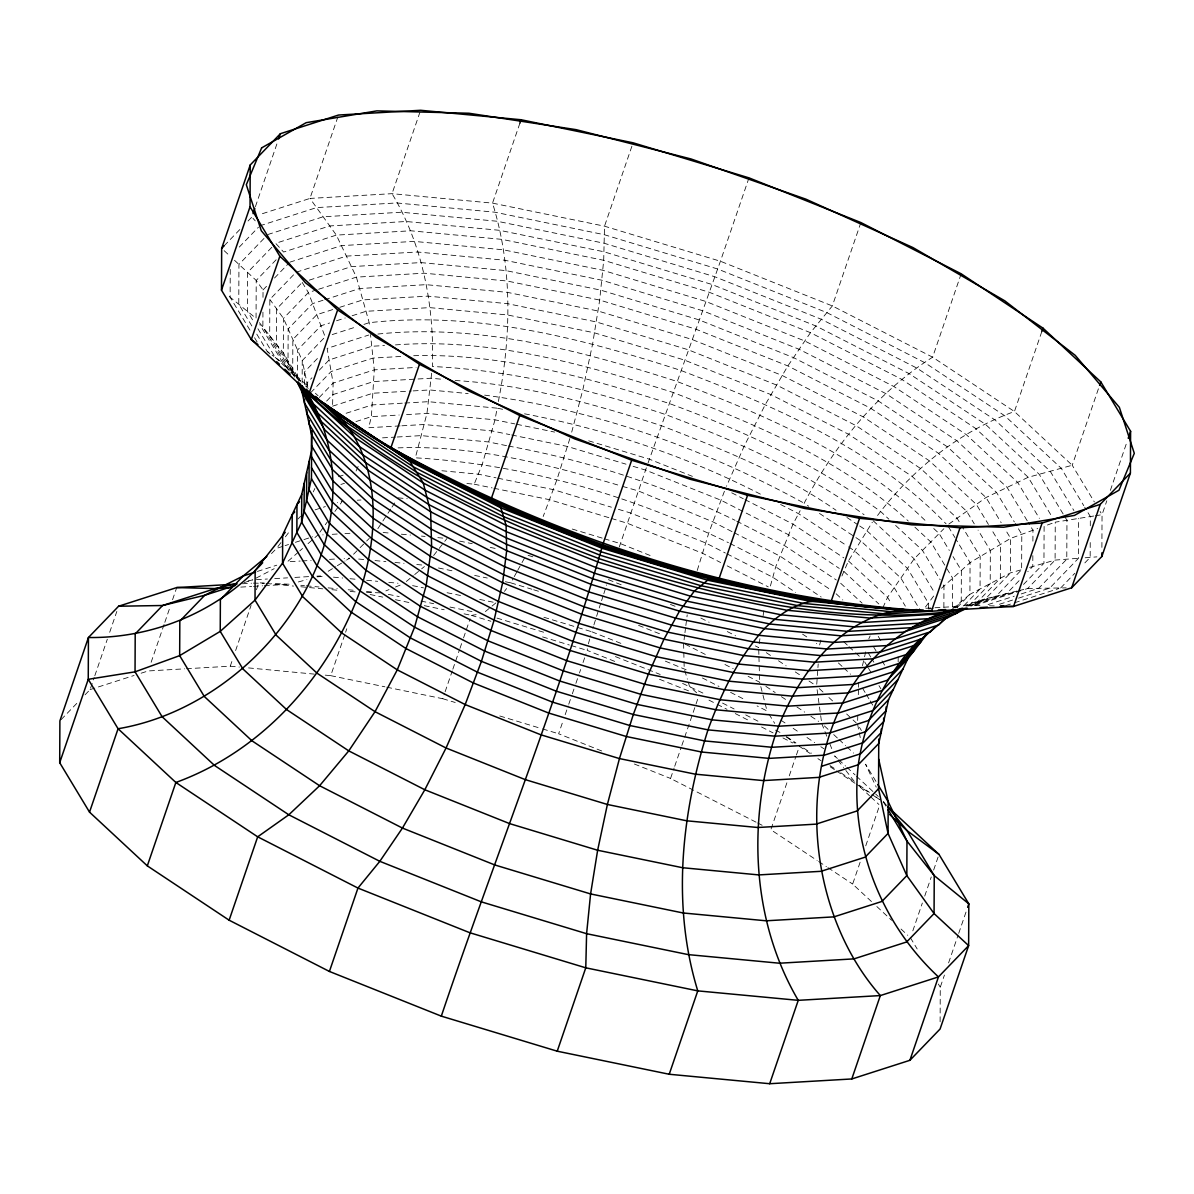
<?xml version="1.0" encoding="UTF-8"?>
<svg xmlns="http://www.w3.org/2000/svg" width="1194" height="1194" viewBox="0 0 1194 1194"><rect width="100%" height="100%" fill="white"/><g stroke="black" fill="none" stroke-linecap="round" stroke-linejoin="round"><path stroke-width="0.75" stroke-dasharray="5 3.75" d="M230.248 269.381L230.129 297.216L250.8 331.499M262.934 312.171L262.874 327.007L289.321 370.871M262.993 297.351L263.038 289.933L256.217 280.441L234.009 259.829M1027.198 520.733L1007.094 487.406L957.006 440.84L886.082 393.736L799.159 349.305L702.162 310.574L601.701 280.187L504.614 260.202L417.527 251.994L346.379 256.113L296.008 272.292L269.844 299.41L269.68 335.633L295.53 378.498M297.425 378.841L297.545 350.036L320.947 325.768L329.619 322.992M302.142 382.961L302.246 360.588L283.471 318.38L269.844 299.41M304.56 384.587L304.619 371.752L318.38 357.484M306.977 386.513L306.992 382.916L311.918 377.811M898.157 661.849L898.186 656.581M928.365 608.582L928.395 603.104L907.5 568.463L867.023 530.837L859.277 525.688M940.111 1021.751L940.26 987.229L944.424 975.065M943.872 607.313L943.961 586.045L941.17 581.403M952.543 607.074L952.663 578.239L946.006 567.195M966.23 605.761L996.094 596.164L1021.631 569.687L1021.795 534.315L1015.243 523.465M1032.84 555.613L1032.78 566.478L1027.795 571.657M1032.9 541.136L1032.944 530.255L1028.153 522.33M1093.689 516.032L1055.257 522.166L1055.093 560.09L1027.706 588.493L1022.422 590.179M1018.512 598.149L1049.69 588.135L1078.48 558.285L1078.66 518.435M1090.226 542.539L1090.167 557.389L1082.48 565.359M1090.301 525.838L1090.346 516.569L1084.704 507.211M1101.898 547.404L1102.047 514.689L1106.808 500.793M332.619 404.527L333.126 383.08L327.126 348.409L368.752 335.036M857.65 720.46L857.799 714.937M858.322 694.669L858.456 689.132M858.501 687.296L858.65 681.774M816.756 684.252L817.815 669.446M817.935 667.595L818.203 663.894M431.646 373.2L426.959 413.408L415.333 457.824C524.032 464.227 630.701 495.271 728.43 542.673M684.058 639.79L684.729 634.447M684.953 632.671L685.625 627.328M685.849 625.552L687.207 614.865M759.906 638.745L758.683 647.611L755.369 645.924M763.115 615.686L763.861 610.358M614.731 661.386L587.194 650.387L587.881 645.596M502.614 409.288L497.137 408.169L495.003 419.825L482.316 464.138L474.197 484.197L465.078 483.346M498.361 401.497C511.301 336.201 512.554 267.157 492.525 203.129L519.883 123.221M862.456 665.685L863.725 660.327M864.56 656.745L866.247 649.611M820.86 640.103L819.517 645.387L816.427 643.342M571.702 432.153L582.896 389.528L592.657 343.753L599.687 300.067L603.701 260.307L604.522 226.188L633.074 142.802M770.399 585.97L775.712 566.837L793.01 524.136L800.174 510.689M588.373 643.864L590.806 635.208M697.251 570.448L708.863 532.673L724.534 490.973M620.88 643.372L591.776 631.76L593.373 626.611M593.911 624.895L596.045 618.029M596.582 616.313L600.985 602.448M569.851 438.571L556.986 479.51L543.18 516.509M601.567 600.701L603.268 595.433M603.836 593.687L606.686 584.911M619.268 547.046L646.641 466.973M85.043 694.818L90.072 689.61L94.222 677.446M94.819 675.714L107.311 639.238M109.699 632.283L116.833 611.432M255.412 206.652L277.426 142.385M151.145 662.267L164.235 624.044M164.832 622.313L170.19 606.671M172.563 599.716L176.727 587.567M337.917 116.773L309.962 198.428L258.889 214.816M186.488 668.73L230.263 666.192L232.651 659.237M235.621 650.551L251.083 605.388M256.441 589.761L258.814 582.806L264.292 583.06M420.004 112.012L392.05 193.667C423.004 245.531 434.362 306.634 432.422 366.498C511.972 370.364 589.687 389.229 664.998 414.363C734.728 440.422 803.637 470.615 864.068 514.718M325.261 675.147L330.738 675.67L345.006 633.969M345.603 632.238L346.797 628.76M386.737 687.192L442.735 698.714L444.526 693.505M445.123 691.759L452.257 670.924M452.854 669.177L459.392 650.073M459.988 648.327L462.959 639.641M463.556 637.909L470.093 618.805M601.686 750.966L558.643 733.773L562.807 721.609M565.18 714.669L568.165 705.982M568.747 704.236L571.732 695.55M572.329 693.818L575.299 685.132M575.896 683.401L578.866 674.714M579.463 672.968L580.642 669.491M583.03 662.551L586 653.864M748.981 177.861L720.43 261.247L647.178 465.421M756.041 822.159L670.55 778.458L674.117 768.04M674.714 766.294L681.252 747.19M681.849 745.459L699.102 695.072M860.874 222.547L832.337 305.933L810.472 332.678L787.861 365.931L765.458 404.244L744.25 446.004L726.474 486.331M786.891 782.816L770.831 829.726L817.144 860.486M789.264 775.861L795.816 756.757M796.413 755.011L799.383 746.325L810.189 753.504M961.17 273.799L932.618 357.185C877.097 392.498 834.427 445.347 804.144 503.226L808.741 506.271M871.471 901.545L852.65 884.067L860.381 861.471M865.74 845.845L879.426 805.89M1041.795 331.619L1014.437 411.527C958.931 431.556 911.649 469.929 876.486 516.898M912.828 930.827L922.335 903.037M924.723 896.097L931.26 876.978M933.648 870.038L938.991 854.397M1098.405 388.811L1072.227 465.257L1094.346 501.943M948.588 962.901L958.11 935.111M958.707 933.365L967.036 909.052M1110.375 490.376L1127.032 441.735M841.934 575.986L848.427 560.941L872.336 522.226M868.784 638.88L870.127 635.909M882.873 607.716L887.56 597.313L914.156 558.852L943.872 528.718M356.081 471.018L359.095 464.332M313.276 491.898L314.828 488.54M505.375 581.747L510.793 582.866L513.375 578.194M514.241 576.627L516.823 571.956M517.689 570.404L521.136 564.165M522.002 562.613L525.45 556.389M377.841 528.703L381.886 522.539M382.901 520.987L386.931 514.823M387.946 513.286L390.975 508.659M391.99 507.107L396.035 500.943M319.843 532.196L324.156 526.27M325.231 524.793L327.38 521.823M334.917 511.45L339.23 505.525M340.305 504.032L342.454 501.077L337.32 502.719M504.465 591.403L506.584 588.552M925.44 607.059L934.29 595.179M280.963 542.598L276.53 548.374L283.396 546.18M285.396 536.822L289.814 531.046M433.631 555.479L438.079 549.822M439.198 548.404L443.646 542.748M444.75 541.33L446.989 538.494M224.188 245.77L240.531 228.815M248.068 220.994L251.844 217.084M239.278 247.083L258.501 227.158M263.978 238.457L238.949 264.411L238.77 304.261L252.038 326.275M271.844 247.277L247.591 272.426L247.412 311.321L254.113 322.425M276.142 259.785L256.217 280.441L256.053 318.38L227.248 294.858M263.038 289.933L266.859 285.963M274.516 278.038L288.53 263.486M300.918 283.739L276.65 308.903L276.501 344.275L297.067 378.364M319.291 370.17L329.126 359.961L371.752 346.275L384.513 345.544M310.649 392.751L331.126 371.528L373.021 358.066L400.751 356.469M319.291 397.423L333.126 383.08L374.289 369.856L416.064 367.439M326.634 401.08L332.842 394.632L373.558 381.558L416.213 379.08M61.148 719.594L77.491 702.654M297.993 519.002L300.56 516.36M271.501 553.598L275.277 549.688M954.976 608.074L961.23 601.597L961.364 570.419L953.021 556.583M957.2 607.492L969.916 594.313L1010.482 572.881L1021.631 569.687M964.051 605.552L980.05 588.955L980.199 556.538L961.901 526.196M968.812 605.776L990.199 583.597L990.348 550.479L978.065 530.121M975.916 603.552L1000.333 578.239L1000.482 544.419L992.139 530.569M1019.079 580.687L1006.632 593.612L968.409 605.88M1023.542 584.433L1043.944 563.284L1044.108 526.211L1055.257 522.166M1060.69 587.955L1074.779 573.329M353.558 554.24L358.797 548.956M360.11 547.628L365.349 542.36M366.648 541.031L369.274 538.39M941.484 588.284L970.065 562.613L1010.631 538.36L1037.72 528.524M298.381 552.121L287.351 561.807L300.172 561.061M299.769 550.912L302.515 548.479M308.037 543.643L313.544 538.793M314.932 537.584L317.694 535.166L323.141 534.852M952.528 608.88L969.916 594.313L970.065 562.613L955.916 539.166M406.318 581.463L413.288 575.717M414.676 574.568L420.258 569.971M421.646 568.822L424.437 566.523M485.361 611.582L490.704 607.179M492.032 606.089L496.047 602.791M948.812 524.121L986.005 497.525L1028.198 477.287L1072.227 465.257L1014.437 411.527L932.618 357.185L832.337 305.933L720.43 261.247L604.522 226.188L492.525 203.129L392.05 193.667L309.962 198.428L336.35 235.114L356.394 277.127L369.215 322.693L369.767 327.753M328.201 571.269L335.842 566.598M337.38 565.658L345.036 561.001M346.558 560.061L349.618 558.195L344.126 558.508M256.038 578.15L274.172 568.687M971.11 605.97L985.557 598.731L1017.169 591.045L970.767 605.955M385.856 590.896L389.065 589.597M395.498 587L400.318 585.06M259.785 225.83L316.559 207.592L396.751 202.95L494.898 212.204L604.313 234.711L717.549 268.963L826.86 312.619L924.828 362.692L1004.766 415.781L1061.227 468.257L1083.764 505.659M267.725 234.561L323.156 216.771L401.453 212.233L497.286 221.263L604.104 243.248L714.669 276.695L821.397 319.305L917.052 368.2L995.095 420.034L1050.213 471.272L1073.913 510.569M289.814 262.173L341.365 245.621L414.199 241.397L503.331 249.8L602.701 270.247L705.535 301.351L804.816 340.991L893.784 386.468L966.379 434.691L1017.646 482.346L1039.377 518.375M309.231 280.157L351.379 266.62L420.855 262.59L505.898 270.605L600.701 290.127L698.788 319.798L793.503 357.618L878.381 401.005L947.633 447.004L996.557 492.465L1014.318 521.912M316.962 289.784L308.395 292.545L283.471 318.38L283.306 352.902L294.276 375.871M318.679 289.232L356.394 277.127L424.198 273.202L507.181 281.023L599.687 300.067L695.43 329.022L787.861 365.931L870.68 408.273L938.275 453.153L986.005 497.525L1001.154 522.659M323.022 300.261L312.574 303.619L288.157 328.932L288.008 362.752L299.142 381.214M324.768 299.709L359.603 288.515L426.019 284.665L507.316 292.336L597.94 310.977L691.714 339.35L782.264 375.513L863.396 416.99L929.604 460.959L976.364 504.42L988.423 524.42M332.708 309.574L316.768 314.694L292.858 339.484L292.709 372.588L294.59 375.722M339.783 307.306L362.812 299.918L427.84 296.142L507.435 303.649L596.179 321.902L687.998 349.693L776.667 385.08L856.113 425.691L920.932 468.749L966.722 511.316L974.274 523.853M336.544 320.768L345.215 317.977M352.14 315.753L366.006 311.306L429.661 307.619L507.569 314.962L594.418 332.827L684.296 360.021L771.055 394.662L848.83 434.407L912.276 476.555L957.081 518.211L960.931 524.599M332.186 334.589L356.872 326.663M363.931 324.395L369.215 322.693C475.167 310.783 580.523 337.977 680.58 370.349C776.204 406.736 873.889 449.063 946.111 523.867M332.574 406.169L372.827 393.244L411.348 391.02M346.141 413.273L372.095 404.93L402.93 403.154M355.976 421.572L371.379 416.631L399.169 415.019M338.395 476.69L343.693 474.988M340.887 484.451L344.439 483.316M315.082 509.868L325.35 506.569M285.097 545.628L288.53 544.524M295.396 542.315L302.246 540.121M303.963 539.569L312.544 536.807M257.382 571.433L276.769 565.195M244.173 582.612L252.74 579.866L245.621 581.523M90.072 689.61L134.086 675.476M141.131 673.207L148.175 670.953L184.667 668.834M963.259 605.88L985.557 598.731L1010.482 572.881L1010.631 538.36L1005.9 530.509M965.871 605.955L974.961 605.433L1020.661 590.746M988.095 604.552L1014.273 596.149M1021.243 593.911L1038.69 588.314L1066.779 559.195L1066.958 520.3L1064.093 515.539M999.453 604.268L1016.781 598.701M1005.691 605.612L1012.781 603.343M1014.557 602.761L1058.914 588.523M1029.601 567.404L1055.093 560.09L1078.48 558.285M298.366 581.941L306.903 579.627M317.141 576.851L324.231 576.284M1018.915 590.627L1027.706 588.493L1066.182 587.866M1095.361 515.763L1102.047 514.689L1100.122 511.51M464.063 613.835L471.287 615.328L476.167 614.656M1085.152 557.777L1096.853 556.867M377.901 334.051C479.645 323.529 580.597 350.573 676.685 381.349C765.891 415.81 857.949 453.989 926.992 522.271M395.468 344.902C490.047 337.723 583.448 364.14 672.789 392.348C756.041 424.616 841.83 459.75 908.276 521.047M413.691 355.708C500.868 353.245 586.478 377.125 668.894 403.363C743.593 430.795 816.457 464.391 880.814 511.689L888.888 519.181M418.079 378.976L431.049 378.229L444.019 379.438M413.184 390.901L429.691 389.945L468.152 393.572M404.751 403.05L428.333 401.677L497.137 408.169M406.572 414.587L426.959 413.408L495.003 419.825L514.853 423.9M400.065 425.9L368.677 427.721L371.379 416.631L374.289 369.856L370.483 334.484M401.9 425.795L424.049 424.512L491.824 430.9L509.808 434.601M382.543 437.855L395.408 437.108M397.244 437.004L421.154 435.616L488.659 441.974L506.569 445.661M398.095 447.884C473.824 444.855 548.568 464.481 620.656 485.839M357.29 500.211L360.991 500.002M332.216 534.315L337.678 534.002M344.947 533.584L350.394 533.27M302.007 560.956L311.156 560.419M329.469 559.359L334.977 559.046M256.411 579.657L267.411 579.015M274.739 578.583L287.56 577.851M294.888 577.418L309.544 576.568M316.888 576.15L320.544 575.941M242.397 583.762L251.516 583.224M253.337 583.12L264.292 583.329M240.785 587.105L251.68 586.463M253.501 586.358L262.59 585.836M264.396 585.732L289.843 584.254L271.59 583.403M925.887 608.268L933.156 607.85M934.977 607.746L958.603 606.373M928.216 608.94L933.678 608.627M953.678 607.477L957.319 607.253M974.961 605.433L983.005 605.642M989.438 605.806L994.259 605.925M366.528 592.463L381.035 592.851M455.138 380.498C525.673 384.647 594.105 404.079 661.073 425.557C721.474 448.959 782.563 473.108 836.039 510.256M484.63 395.124C596.731 410.124 705.147 448.884 804.144 503.226M441.914 470.749L478.257 474.167L496.107 477.839M398.05 497.853L407.244 498.719M383.125 532.479L390.423 533.166M401.363 534.196L410.497 535.061M421.437 536.091L425.094 536.434M437.855 537.643L443.332 538.151M358.693 559.046L364.14 559.568M375.02 560.583L385.916 561.613M394.99 562.464L404.065 563.329M416.766 564.523L422.198 565.031M333.454 577.15L342.678 578.015M350.051 578.717L357.424 579.403M366.648 580.284L377.707 581.329M388.781 582.359L398.005 583.239M300.784 585.284L304.44 585.627M306.261 585.806L319.022 587M328.141 587.866L337.26 588.732M348.2 589.761L355.499 590.448M366.439 591.478L373.737 592.164M266.128 583.493L293.53 586.075M300.828 586.761L322.753 588.836M331.887 589.687L339.186 590.388M350.155 591.418L357.454 592.105M230.263 666.192L239.397 667.058M248.531 667.909L314.291 674.117M524.539 413.811C607.134 429.452 687.908 456.645 762.608 495.286M516.659 424.273L554.583 432.079M511.614 434.974L567.374 446.452L626.014 464.182M508.36 446.034C586.776 460.347 663.446 485.316 735.056 520.285M497.898 478.212L553.225 489.6L611.403 507.196M474.197 484.197L492.122 487.883M493.913 488.256L549.464 499.689L609.641 517.897M459.6 541.091L472.227 543.688M490.256 547.404L497.465 548.882M438.482 567.986L452.944 570.956M474.645 575.418L487.286 578.03M412.602 585.627L423.482 587.866M447.063 592.717L463.391 596.075M479.719 599.433L494.226 602.418M388.289 594.343L399.184 596.582M420.96 601.075L433.676 603.686M450.004 607.045L475.421 612.283M370.125 594.508L382.767 597.104M395.423 599.716L409.87 602.686M424.318 605.656L444.198 609.746M330.738 675.67L384.931 686.819M622.432 486.346L638.372 490.943L712.922 521.853L732.564 531.897M588.672 440.825L649.327 459.168L692.386 476.361M633.118 466.332L645.566 470.093L721.042 500.241L788.697 534.822L839.278 568.419M618.447 509.331L630.79 513.062L705.699 542.971L725.34 553.016M611.403 518.435L627.328 523.256L702.52 553.27L720.609 562.508M572.254 529.046L602.582 538.225M604.358 538.763L620.417 543.613L653.133 556.688M528.091 555.359L533.449 556.986M510.793 582.866L531.897 589.239M533.658 589.776L540.688 591.911M543.912 617.268L575.821 626.925M577.597 627.462L591.776 631.76M496.943 618.089L546.867 633.193M471.287 615.328L490.898 621.253M542.613 636.909L569.359 644.999M571.15 645.536L587.194 650.387M442.735 698.714L455.227 702.49M499.793 715.982L540.807 728.385M542.598 728.922L558.643 733.773M608.403 579.657L622.178 585.164M670.431 604.418L675.595 606.492M638.551 625.372L662.804 635.059M665.371 661.148L687.52 670.356M615.417 656.596L660.178 674.461M682.565 683.401L704.341 693.759M659.506 679.267L688.774 690.953M634.387 764.026L670.55 778.458M780.592 504.495L798.577 513.689L847.053 545.882M731.728 492.823L743.325 498.749M744.981 499.585L793.01 524.136L843.815 557.882M736.698 521.136L784.368 545.494L836.293 579.971M734.206 532.733L780.04 556.165L831.755 590.523M730.056 543.509L775.712 566.837L821.173 597.03M726.967 553.852L772.816 577.284L795.637 592.433M727.176 565.866L768.264 586.881M700.863 618.059L709.132 622.283M727.295 631.566L735.549 635.79M685.252 644.193L706.758 655.193M724.937 664.491L733.206 668.715M748.101 676.326L759.668 682.237L767.041 710.997L757.1 705.923M702.43 677.983L718.997 686.446M730.594 692.371L745.504 699.997M722.549 703.072L734.131 708.982M745.713 714.907L760.608 722.519M775.503 730.131L780.458 732.668M708.967 700.117L715.534 703.475M717.176 704.311L727.042 709.355M735.265 713.564L750.056 721.116M761.563 726.997L773.07 732.892M782.936 737.922L792.801 742.966M757.683 822.994L762.608 825.517M846.889 517.465L857.725 524.659M819.457 513.405L860.829 540.867L900.858 578.09L920.574 610.776M848.561 546.882L854.62 550.912L894.202 587.702L905.351 606.179M802.577 634.148L807.204 637.208M766.309 652.67L770.876 655.715M778.503 660.775L786.13 665.834M795.279 671.923L801.383 675.968M809.01 681.028L815.099 685.087M765.876 686.356L775.19 692.55M781.398 696.669L787.607 700.788M796.905 706.967L804.666 712.117M810.875 716.251L818.636 721.4M780.861 720.176L787.01 724.265M793.144 728.34L799.293 732.429M806.98 737.519L814.651 742.623M820.8 746.698L823.875 748.742M786.652 736.788L795.935 742.952M803.666 748.086L811.413 753.22M829.979 765.548L834.621 768.637M840.8 772.742L854.725 781.995L844.68 768.936M817.905 758.638L820.994 760.682M830.263 766.832L834.89 769.921M836.427 770.936L854.964 783.249M856.501 784.264L870.396 793.503M871.948 794.517L879.665 799.652L875.321 796.517M818.696 861.501L826.412 866.635M827.949 867.65L852.65 884.067M859.143 785.115L869.441 792.368M786.279 736.877L795.01 743.175M256.785 334.141L267.202 351.424L273.829 356.349M257.934 328.768L275.157 357.334L283.112 363.245L308.664 387.005M696.684 692.848L689.445 686.147L687.878 680.908M933.723 528.524L939.126 533.539L949.32 550.449M914.902 527.196L930.798 541.972L945.066 565.628M895.604 525.435L922.469 550.404L940.23 579.851M873.217 520.793L914.156 558.852L934.305 592.269M848.427 560.941L887.56 597.313L891.411 603.701M843.889 571.478L878.829 603.955M840.68 583.254L862.113 603.164M836.143 593.776L842.8 599.97M843.636 641.656L847.65 645.387M848.994 646.641L854.352 651.611M855.68 652.864L859.695 656.596M838.397 662.954L842.457 666.715M843.8 667.968L850.546 674.237M819.353 688.639L823.457 692.445M828.905 697.505L832.994 701.311M846.65 713.997L856.188 722.877M824.397 725.922L828.382 729.638M833.696 734.579L837.681 738.28M839.009 739.519L845.65 745.683M846.979 746.922L853.62 753.101M837.352 758.429L834.621 755.892L836.86 758.787M838.71 759.683L845.531 766.026M846.889 767.294L855.083 774.906M856.441 776.175L878.262 796.458M860.113 786.995L869.516 795.741M870.874 796.995L878.933 804.502M224.144 250.665L230.308 256.397M876.844 906.544L891.634 920.29M901.037 929.036L907.753 935.29M315.395 393.259L318.082 395.751M275.157 357.334L285.918 367.334M291.291 372.334L300.709 381.08M290.664 372.125L300.112 380.901M305.515 385.916L308.216 388.423M267.202 351.424L269.904 353.931M252.979 218.338L255.247 220.83M883.485 801.652L886.873 805.801M288.291 369.603L283.112 363.245L259.785 324.559M259.456 322.693L283.306 352.902L300.366 381.17M837.979 760.235L843.561 767.488M768.951 714.102L774.712 723.385M302.201 282.411L308.395 292.545L325.141 336.842L302.246 360.588L308.022 387.692M1063.123 513.942L1039.198 474.287L985.423 424.288L909.261 373.707L815.935 325.992L711.773 284.411L603.91 251.77L499.659 230.323L406.154 221.502L329.753 225.935L275.665 243.307L283.62 252.038L336.35 235.114L410.855 230.785L502.047 239.382L603.701 260.307L708.893 292.127L810.472 332.678L901.485 379.214L975.752 428.527L1028.198 477.287L1051.526 515.972M948.379 526.658L954.976 537.598M878.232 636.372L882.038 642.671M873.515 646.73L876.366 651.446M882.038 660.864L884.888 665.565M868.157 652.76L873.859 662.207M864.665 661.909L867.531 666.655M868.486 668.237L871.351 672.983M878.978 685.64L880.888 688.804M862.486 688.147L865.381 692.923M866.337 694.52L869.217 699.311M870.187 700.893L873.068 705.684M859.486 727.325L861.396 730.504M875.948 781.398L865.575 764.205L876.247 787.144M883.306 801.831L886.142 806.547M910.44 937.783L917.171 948.946M938.335 984.035L940.26 987.229M254.561 337.723L258.322 343.962M821.741 723.46L827.158 737.116M829.875 743.937L831.905 749.056M684.729 670.416L687.356 679.147M857.561 724.146L860.844 740.534M817.114 689.654L821.502 721.683M758.727 649.432L758.891 654.894M758.936 656.715L759.145 664.013M759.205 665.834L759.668 682.237M683.595 643.357L683.774 650.581M683.819 652.387L683.983 659.625M684.028 661.431L684.207 668.655"/><path stroke-width="1.5" d="M887.918 806.92L938.991 854.397L968.812 903.843L968.632 945.633L940.081 1029.019L909.903 1060.302L851.785 1078.958L769.697 1083.719L669.222 1074.257L557.225 1051.198L441.317 1016.139L329.41 971.453L229.129 920.201L147.31 865.859L89.52 812.129L59.7 762.697L59.894 720.907L88.431 637.521L118.609 606.224L176.727 587.567L236.919 584.075M1130.405 473.093L1100.226 504.39L1042.123 523.047L960.021 527.808L931.484 611.194L900.455 609.746L809.263 601.149L707.609 580.224L602.418 548.404L500.853 507.853L409.826 461.332L309.097 393.333L251.307 339.603L221.487 290.157L221.666 248.367L250.218 164.981L280.396 133.698L338.514 115.042L420.601 110.281L521.062 119.743L633.074 142.802L748.981 177.861L860.874 222.547L961.17 273.799L1042.989 328.141L1100.778 381.871L1130.599 431.303L1130.405 473.093L1101.853 556.479L1071.675 587.776L1013.572 606.433L885.097 613.91L798.01 605.701L700.938 585.717L600.463 555.329L503.465 516.599L416.542 472.167L345.618 425.064L315.843 397.378M221.487 290.157L250.039 206.771L250.218 164.981M311.649 431.079L311.589 450.451L301.754 494.301L301.619 522.151L282.545 563.195L255.023 600.134L220.233 631.387L179.667 655.64L135.041 671.834L88.252 679.311L59.7 762.697M304.216 483.331L304.082 511.301L324.037 544.389L362.722 580.359L417.482 616.716L484.6 651.029L559.493 680.938L637.074 704.4L712.042 719.833L779.279 726.176L834.218 722.982L873.112 710.49L893.321 689.55M304.5 399.259L304.485 402.93L326.723 439.81L369.827 479.884L430.87 520.42L505.689 558.658L589.164 591.985L675.625 618.149L759.175 635.342L834.128 642.402L895.366 638.865L938.708 624.94L944.961 618.447M306.873 409.96L306.858 413.557L328.723 449.825L371.11 489.227L431.124 529.076L504.674 566.672L586.747 599.448L671.744 625.149L753.892 642.059L827.576 649.014L887.769 645.521L930.395 631.835L934.081 628.014M306.664 472.376L306.545 500.45L326.574 533.673L365.409 569.777L420.392 606.283L487.764 640.73L562.956 670.744L640.835 694.311L716.101 709.803L783.607 716.161L838.755 712.967L877.814 700.43L898.082 679.401M309.127 461.421L308.992 489.6L329.111 522.957L368.095 559.195L423.288 595.851L490.928 630.432L566.419 660.566L644.596 684.222L720.161 699.759L787.921 706.147L843.292 702.938L882.5 690.356L902.858 669.252M309.261 420.661L309.246 424.198L330.738 459.839L372.394 498.57L431.362 537.733L503.659 574.687L584.314 606.895L667.864 632.163L748.593 648.775L821.024 655.61L880.187 652.178L922.081 638.73M927.275 633.641L907.619 659.103L888.545 699.699L868.426 720.564L829.681 733.012L774.951 736.176L707.982 729.862L633.313 714.49L556.046 691.117L481.436 661.327L414.587 627.163L360.036 590.926L321.499 555.12L301.619 522.151L311.455 478.749L311.634 431.138M909.903 1060.302L938.454 976.916L968.632 945.633L934.066 913.559L906.828 875.62L888.052 833.412L878.545 788.756L878.754 739.041M881.187 729.056L881.172 732.579L860.814 753.698L821.606 766.279M883.65 718.116L883.635 721.624L863.352 742.653L824.308 755.19L769.145 758.384L701.639 752.026L626.387 736.534L548.509 712.982L473.317 682.953L405.93 648.506L350.946 612L312.127 575.896L292.082 542.673L292.217 514.599L294.739 511.972M886.097 706.938L886.082 710.669L865.889 731.609L826.994 744.101L772.055 747.28L704.803 740.937L629.85 725.519L552.27 702.042L477.376 672.147L410.258 637.835L355.499 601.463L316.813 565.508L296.858 532.42L296.978 504.45L299.5 501.823M1101.853 556.479L1101.868 552.852M888.545 699.699L878.709 743.549L858.277 764.742L818.92 777.369L763.339 780.592L695.296 774.175L619.447 758.578L540.972 734.832L465.182 704.564L397.274 669.864L341.872 633.059L302.739 596.687L282.545 563.195L282.665 534.897L301.754 494.301M253.038 213.607L254.815 208.398M278.62 138.907L280.396 133.698M89.52 812.129L118.072 728.743L88.252 679.311L88.431 637.521C153.951 638.357 218.547 611.343 262.695 562.717M250.039 206.771L279.844 256.217L251.307 339.603L257.934 344.529M147.31 865.859L175.861 782.473C262.382 750.981 328.857 676.491 360.036 590.926C379.692 532.255 381.528 459.212 335.574 412.005L332.872 409.497M279.844 256.217L337.633 309.933L309.097 393.333L409.826 461.332L423.258 483.003L430.631 511.763L431.616 546.389L426.198 585.418L414.587 627.163L397.274 669.864L375.02 711.684L348.767 750.877L319.604 785.727L288.814 814.786L257.68 836.815L229.129 920.201M337.633 309.933L419.467 364.274L390.916 447.675C557.031 538.658 741.653 600.104 931.484 611.194M519.883 123.221L521.062 119.743M329.41 971.453L357.961 888.067L379.826 861.322L402.438 828.069L424.825 789.756L446.049 747.996L465.182 704.564L481.436 661.327L494.107 620.119L502.644 582.702L506.689 550.643L506.092 525.345L500.853 507.853L491.197 498.928L519.748 415.542L419.467 364.274M441.317 1016.139C494.42 858.411 557.299 703.639 603.104 543.613L631.656 460.227L519.748 415.542M557.225 1051.198L585.776 967.812L586.597 933.693L590.597 893.933L597.642 850.247L607.388 804.472L619.447 758.578L633.313 714.49L648.372 674.117L663.983 639.178L679.505 611.134L694.251 591.209L707.609 580.224L719.012 578.672L747.563 495.286L859.561 518.33L960.021 527.808M669.222 1074.257L697.774 990.871C671.595 905.843 681.431 813.547 707.982 729.862C721.236 693.356 738.235 657.715 764.459 628.626C782.07 611.268 805.263 596.567 831.009 601.731L859.561 518.33M769.697 1083.719L798.249 1000.333C751.802 921.275 747.354 822.457 774.951 736.176C795.204 678.908 836.158 619.552 900.455 609.746L904.082 609.537M1041.795 331.619L1042.989 328.141M851.785 1078.958L880.336 995.572L938.454 976.916C880.784 923.32 849.501 843.262 858.277 764.742C865.083 717.49 886.291 673.013 920.052 639.103M1042.123 523.047L1013.572 606.433L1000.691 606.104M1099.584 385.349L1100.778 381.871M1071.675 587.776L1100.226 504.39M967.618 907.306L968.812 903.843L934.245 875.62L906.977 841.098L888.037 809.681M1128.211 438.258L1130.599 431.303M221.666 248.367L224.188 245.77M285.232 532.255L255.158 570.538L255.023 600.134L276.142 635.148L317.067 673.207L375.02 711.684L446.049 747.996L525.3 779.637L607.388 804.472L686.714 820.8L757.877 827.502L816.009 824.144L857.173 810.92L878.545 788.756M927.201 633.417L907.127 654.282L866.411 667.356L808.92 670.685L738.534 664.058L660.088 647.909L578.896 623.358L500.51 592.045L430.258 556.15L372.946 518.077L332.469 480.451L311.574 445.825M921.38 641.282L900.47 662.954L860.217 675.879L803.353 679.177L733.758 672.61L656.178 656.655L575.896 632.357L498.376 601.403L428.9 565.896L372.229 528.255L332.186 491.047L311.544 456.795M914.5 650.193L893.828 671.625L854.023 684.401L797.801 687.654L728.982 681.177L652.267 665.386L572.881 641.372L496.241 610.761L427.542 575.657L371.498 538.434L331.917 501.644L311.5 467.779M907.619 659.103L887.187 680.281L847.83 692.923L792.249 696.147L724.206 689.729L648.372 674.117L569.881 650.387L494.107 620.119L426.198 585.418L370.782 548.613L331.648 512.226L311.455 478.749M949.573 615.403L913.768 645.626L872.605 658.834L814.472 662.207L743.31 655.506L663.983 639.178L581.896 614.343L502.644 582.702L431.616 546.389L373.662 507.898L332.738 469.854L311.619 434.84L302.097 392.289L297.41 382.438L320.529 420.781L365.334 462.436L428.78 504.569L506.54 544.315L593.314 578.971L683.192 606.149L770.04 624.029L847.949 631.372L911.589 627.686L956.663 613.209L959.125 610.656M266.829 556.419L243.263 575.956L220.383 599.687L220.233 631.387L242.86 668.894L286.694 709.654L348.767 750.877L424.825 789.756L509.719 823.651L597.642 850.247L682.595 867.725L758.802 874.918L821.084 871.307L865.157 857.158L888.052 833.412L888.187 801.711L878.68 759.16M255.606 572.001L243.263 575.956L204.741 595.269L162.593 605.507L118.609 606.224M235.606 585.373L204.741 595.269L179.816 621.119L179.667 655.64L204.293 696.475L252.024 740.847L319.604 785.727L402.438 828.069L494.868 864.978L590.597 893.933L683.117 912.977L766.1 920.798L833.905 916.873L881.903 901.455L906.828 875.62L906.977 841.098L888.187 801.711L877.829 784.533M947.842 610.835C792.129 664.327 782.354 884.918 880.336 995.572L798.249 1000.333L697.774 990.871L585.776 967.812L469.869 932.753L357.961 888.067L257.68 836.815L175.861 782.473L118.072 728.743C262.755 704.385 387.931 533.569 307.948 393.736L306.052 390.602M953.931 609.701L946.902 611.955C828.696 625.238 711.131 594.91 599.492 558.792C492.122 518.032 382.617 470.272 301.739 386.125M956.767 609.701L928.902 618.656L862.486 622.507L781.189 614.835L690.565 596.194L596.791 567.822L506.241 531.658L425.094 490.197L358.901 446.228L312.141 402.751L301.933 385.826M236.71 583.597L215.338 588.567L162.593 605.507L135.206 633.91L135.041 671.834L162.1 716.713L214.547 765.473L288.814 814.786L379.826 861.322L481.391 901.873L586.597 933.693L688.251 954.618L779.428 963.215L853.934 958.886L906.679 941.962L934.066 913.559L934.245 875.62L907.186 830.755L887.993 807.189M962.483 608.328L937.544 614.134L869.754 618.059L786.756 610.238L694.251 591.209L598.522 562.24L506.092 525.345L423.258 483.003L355.678 438.108L307.948 393.736L299.664 383.572M231.696 587.627L215.338 588.567L176.727 587.567M917.305 609.582L908.201 610.104C803.681 605.015 701.55 580.224 602.582 547.21C506.137 511.778 412.049 468.406 328.947 407.333L324.917 403.587M923.246 610.044L892.769 611.821L803.637 603.418L704.266 582.971L601.448 551.867L502.152 512.226L413.184 466.75L340.588 418.527L324.41 403.482M938.305 609.985L945.588 609.567M960.17 608.716L967.468 608.298M980.214 607.552L987.513 607.134M1000.274 606.403L1003.915 606.179M923.723 610.835C813.995 605.492 706.803 579.463 602.925 544.807C501.689 507.629 402.945 462.108 315.709 397.99L306.306 389.244M915.962 610.462C808.845 605.254 704.176 579.851 602.761 546.001C503.913 509.704 407.497 465.257 322.335 402.662L315.604 396.423M631.656 460.227L747.563 495.286M938.991 854.397L907.186 830.755L889.694 814.502M276.724 361.752L279.411 364.26M284.799 369.259L290.172 374.259M298.381 381.99L316.335 411.766L362.11 454.332L426.945 497.376L506.39 537.987L595.045 573.389L686.878 601.164L775.607 619.432L855.217 626.94L920.246 623.164L966.289 608.388L947.021 618.044L902.948 632.193L840.68 635.805L764.459 628.626L679.505 611.134L591.582 584.538L506.689 550.643L430.631 511.763L368.558 470.54L324.723 429.795L302.097 392.289M261.635 147.877L246.322 184.727L261.277 230.74L305.455 282.769L375.856 337.26L467.705 390.528L574.717 438.914L689.595 479.122L804.532 508.435L911.694 524.838L1003.751 527.211L1074.466 515.405L1118.987 490.212L1134.3 453.347L1119.36 407.348L1075.182 355.319L1004.766 300.813L912.932 247.561L805.92 199.174L691.027 158.966L576.09 129.653L468.943 113.251L376.871 110.878L306.171 122.683L261.635 147.877"/></g></svg>
